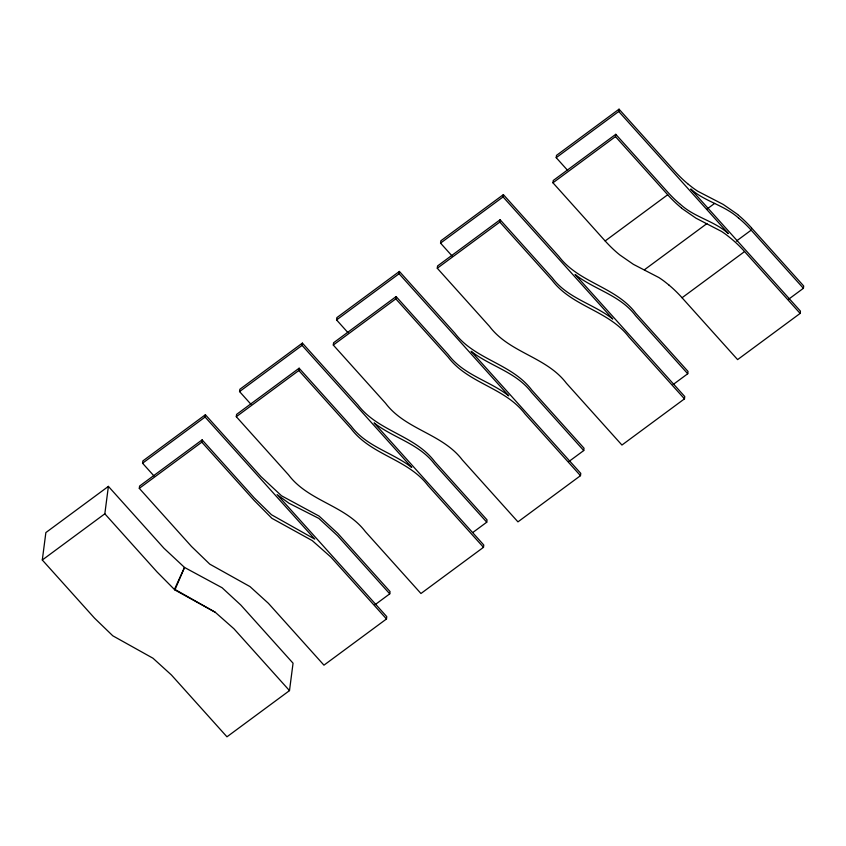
<?xml version="1.0" encoding="UTF-8"?>
<svg xmlns="http://www.w3.org/2000/svg" width="846" height="846" viewBox="0 0 846 846"><rect width="100%" height="100%" fill="white"/><g stroke="black" fill="none" stroke-linecap="round" stroke-linejoin="round"><path stroke-width="1.27" d="M42.3 559.999L45.864 532.578L108.394 486.387L163.955 548.24L184.513 567.444L222.086 587.737L240.824 605.059L293.054 663.201L289.491 690.622L226.961 736.813L171.4 674.96L152.989 658.23L112.804 635.811L94.53 618.14L42.3 559.999L104.83 513.808L108.394 486.387M389.752 593.85L337.522 535.708L318.794 518.387L288.951 503.222L277.107 494.582L386.781 616.671L386.485 618.976L323.955 665.168L268.394 603.314L249.982 586.585L209.797 564.155L191.524 546.495L139.294 488.354L139.601 486.048L202.131 439.867L254.36 498.008L271.481 514.749L314.765 539.135L205.092 417.036L205.388 414.741L260.949 476.594L281.517 495.788L319.09 516.092L337.818 533.414L390.048 591.555L389.752 593.85L374.915 604.816M153.972 475.928L142.562 463.227L142.858 460.933L205.388 414.741M139.294 488.354L201.824 442.162L202.131 439.867M486.746 522.204L434.516 464.063C419.193 443.642 393.369 438.017 374.112 422.926L483.785 545.025L483.489 547.32L420.948 593.511L365.398 531.658C345.284 505.168 308.568 501.445 288.528 474.849L236.298 416.697L236.594 414.403L299.124 368.211L351.354 426.352C366.688 446.773 392.502 452.399 411.769 467.489L302.085 345.39L302.392 343.095L357.953 404.938C378.056 431.439 414.773 435.151 434.812 461.757L487.042 519.899L486.746 522.204L472.967 532.377M250.966 404.282L239.555 391.582L239.862 389.276L302.392 343.095M236.298 416.697L298.828 370.516L299.124 368.211M583.74 450.548L531.521 392.407C516.187 371.986 490.363 366.371 471.106 351.28L580.779 473.379L580.483 475.674L517.953 521.866L462.392 460.013C442.278 433.522 405.562 429.8 385.522 403.193L333.292 345.052L333.588 342.757L396.118 296.565L448.348 354.707C463.682 375.127 489.506 380.753 508.763 395.833L399.09 273.744L399.386 271.439L454.947 333.292C475.061 359.783 511.767 363.505 531.817 390.112L584.047 448.253L583.74 450.548L568.903 461.514M347.96 332.626L336.56 319.925L336.856 317.631L399.386 271.439M333.292 345.052L395.822 298.86L396.118 296.565M687.735 373.742L635.505 315.6C620.203 295.106 594.294 289.67 575.09 274.464L684.763 396.563L684.467 398.857L621.937 445.049L566.376 383.196C546.273 356.695 509.556 352.983 489.506 326.387L437.276 268.235L437.583 265.94L500.113 219.749L552.343 277.89C567.634 298.384 593.543 303.82 612.747 319.016L503.074 196.928L503.37 194.633L558.931 256.475C579.034 282.987 615.761 286.699 635.801 313.295L688.031 371.436L687.735 373.742L673.141 384.518M452.176 256.063L440.544 243.119L440.84 240.814L503.37 194.633M437.276 268.235L499.817 222.054L500.113 219.749M668.943 285.017L664.29 281.327A87.265 26.501 53.5 0 0 658.939 277.583L633.432 264.364L619.843 254.963A70.662 21.457 53.5 0 1 618.934 254.223A57.507 17.459 53.5 0 1 605.176 240.994L552.946 182.799L553.252 180.494L615.782 134.313L668.012 192.454A51.966 15.778 53.5 0 0 680.417 204.372M567.624 170.374L556.213 157.673L556.509 155.378L619.039 109.187L674.6 171.04A56.502 17.153 53.5 0 0 687.692 183.73M552.946 182.799L615.476 136.608L615.782 134.313M556.213 157.673L618.743 111.482L619.039 109.187M800.136 313.422L744.575 251.569L682.045 297.76L737.606 359.613L800.136 313.422L800.432 311.117L690.759 189.028C704.686 201.485 723.943 205.113 737.913 217.485A65.153 19.775 53.5 0 1 738.748 218.173M788.567 299.262L803.404 288.296L803.7 286.001L751.47 227.86M215.233 612.25L174.879 589.948L184.513 567.444L174.54 589.207L215.233 612.25L233.93 628.768L289.491 690.622M142.562 463.227L205.092 417.036M239.555 391.582L302.085 345.39M336.56 319.925L399.09 273.744M440.544 243.119L503.074 196.928M605.176 240.941L667.706 194.749L615.476 136.608M707.182 208.909L714.606 203.421M644.377 269.8L706.907 223.608M736.337 241.11L751.174 230.154L803.404 288.296M727.761 233.062C713.939 220.943 695.01 217.348 681.273 205.123A65.153 19.775 53.5 0 1 680.427 204.436M728.374 233.538L618.743 111.482M687.713 183.772L692.366 187.463A87.265 26.501 53.5 0 0 697.717 191.217L723.224 204.436L736.803 213.827A70.662 21.457 53.5 0 1 737.712 214.567M174.879 589.948L157.06 571.959L104.83 513.808M684.467 398.857L628.906 337.015C608.803 310.503 572.086 306.791 552.036 280.195L499.817 222.054M580.483 475.674L524.922 413.821C504.808 387.331 468.092 383.608 448.052 357.001L395.822 298.86M483.489 547.32L427.928 485.477C407.814 458.976 371.098 455.264 351.058 428.658L298.828 370.516M386.485 618.976L330.923 557.123L312.227 540.594L271.873 518.302L254.054 500.303L201.824 442.162M681.453 207.968A57.507 17.459 53.5 0 1 667.706 194.802M737.733 214.63A57.507 17.459 53.5 0 1 751.481 227.796M738.77 218.236A51.966 15.778 53.5 0 1 751.174 230.101M744.586 251.526A56.502 17.153 53.5 0 0 731.483 238.879L726.82 235.135A87.265 26.501 53.5 0 0 721.469 231.392L695.962 218.173L682.373 208.782A70.662 21.457 53.5 0 1 681.474 208.031M668.953 285.07A56.502 17.153 53.5 0 1 682.056 297.718"/></g></svg>
